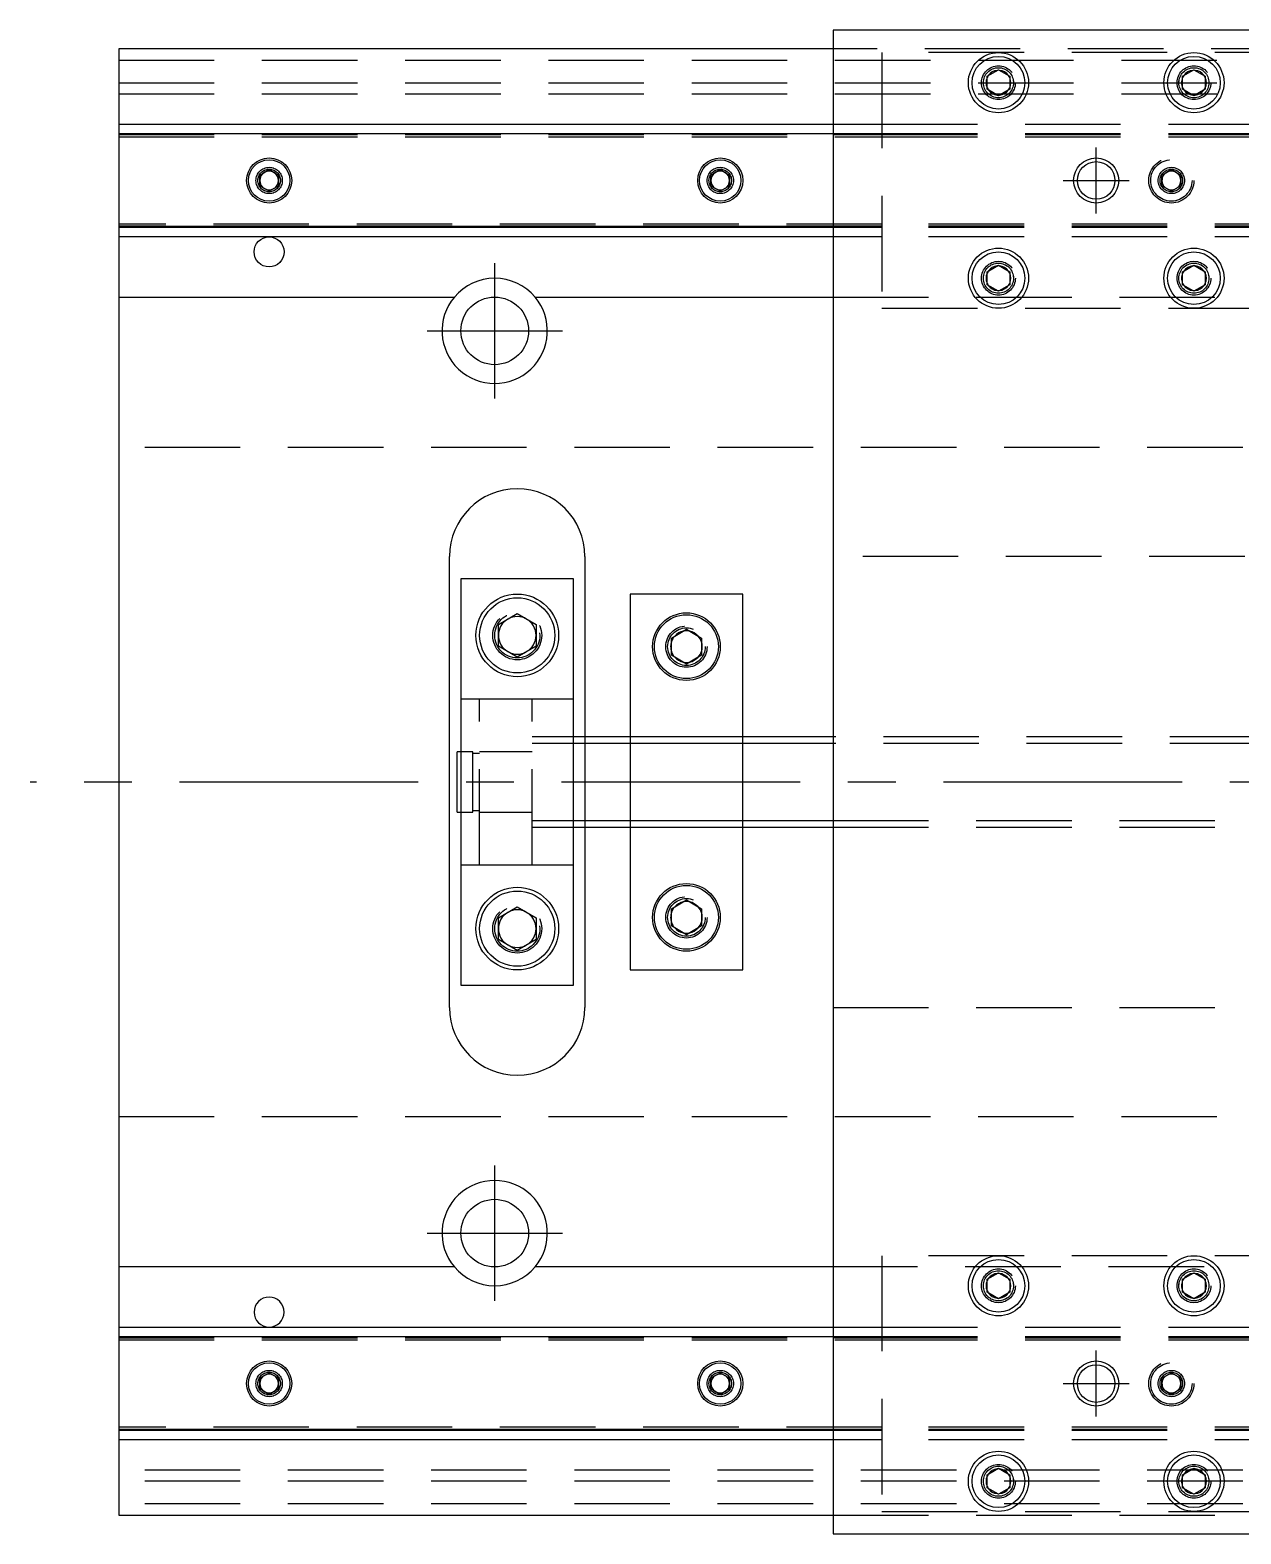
# Model space of a CAD drawing. Extents: x -12 to 520, y -268 to 102.
# Drawn here: x -11.8 to 149.2, y -100 to 100 of the extents above; entities that cross this region are included whole.
import ezdxf

# ---------------------------------------------------------------- set-up
doc = ezdxf.new("R2010")
doc.units = 0
doc.linetypes.add('CENTER', pattern=[50.8, 31.75, -6.35, 6.35, -6.35])
doc.linetypes.add('DASHED', pattern=[19.05, 12.7, -6.35])
doc.layers.get('0').update_dxf_attribs({"linetype": 'CONTINUOUS'})
doc.layers.add('CENTER', color=1, linetype='CENTER')

msp = doc.modelspace()

# ---------------------------------------------------------------- linework, layer by layer
at = {"color": 7, "linetype": 'CONTINUOUS'}
for p, q in [((245, 100), (95, 100)), ((95, 100), (95, -100)), ((95, 97.5), (0, 97.5)), ((0, 97.5), (0, 87.5)), ((115.5, 93.87), (117, 94.73)), ((117, 94.73), (118.5, 93.87)), ((141.5, 93.87), (143, 94.73)), ((143, 94.73), (144.5, 93.87)), ((115.5, 92.13), (115.5, 93.87)), ((117, 91.27), (115.5, 92.13)), ((118.5, 92.13), (117, 91.27)), ((118.5, 93.87), (118.5, 92.13)), ((141.5, 92.13), (141.5, 93.87)), ((143, 91.27), (141.5, 92.13)), ((144.5, 92.13), (143, 91.27)), ((144.5, 93.87), (144.5, 92.13)), ((0, 87.5), (95, 87.5)), ((0, 87.5), (0, 86.25)), ((0, 86.25), (95, 86.25)), ((0, 86.25), (0, 73.75)), ((18.75, 80.72), (20, 81.44)), ((18.75, 79.28), (18.75, 80.72)), ((20, 81.44), (21.25, 80.72)), ((21.25, 80.72), (21.25, 79.28)), ((78.75, 80.72), (80, 81.44)), ((78.75, 79.28), (78.75, 80.72)), ((80, 81.44), (81.25, 80.72)), ((81.25, 80.72), (81.25, 79.28)), ((20, 78.56), (18.75, 79.28)), ((21.25, 79.28), (20, 78.56)), ((80, 78.56), (78.75, 79.28)), ((81.25, 79.28), (80, 78.56)), ((0, 73.75), (0, 72.5)), ((95, 73.75), (0, 73.75)), ((95, 72.5), (0, 72.5)), ((0, 72.5), (0, 64.5)), ((115.5, 67.87), (117, 68.73)), ((117, 68.73), (118.5, 67.87)), ((141.5, 67.87), (143, 68.73)), ((143, 68.73), (144.5, 67.87)), ((115.5, 66.13), (115.5, 67.87)), ((117, 65.27), (115.5, 66.13)), ((118.5, 66.13), (117, 65.27)), ((118.5, 67.87), (118.5, 66.13)), ((141.5, 66.13), (141.5, 67.87)), ((143, 65.27), (141.5, 66.13)), ((144.5, 66.13), (143, 65.27)), ((144.5, 67.87), (144.5, 66.13)), ((0, 64.5), (44.64, 64.5)), ((0, 64.5), (0, -64.5)), ((55.36, 64.5), (95, 64.5)), ((44, -30), (44, 30)), ((62, 30), (62, 6)), ((60.5, 27), (45.5, 27)), ((45.5, 27), (45.5, -27)), ((60.5, -27), (60.5, 27)), ((68, 25), (68, 6)), ((83, 25), (68, 25)), ((83, 6), (83, 25)), ((50.5, 20.94), (53, 22.39)), ((53, 22.39), (55.5, 20.94)), ((50.5, 18.06), (50.5, 20.94)), ((55.5, 20.94), (55.5, 18.06)), ((73.5, 19.15), (75.5, 20.31)), ((75.5, 20.31), (77.5, 19.15)), ((53, 16.61), (50.5, 18.06)), ((55.5, 18.06), (53, 16.61)), ((73.5, 16.85), (73.5, 19.15)), ((77.5, 19.15), (77.5, 16.85)), ((75.5, 15.69), (73.5, 16.85)), ((77.5, 16.85), (75.5, 15.69)), ((45, -4), (45, 4)), ((45.5, 4), (45, 4)), ((95, 6), (60.5, 6)), ((45, -4), (45.5, -4)), ((60.5, -6), (95, -6)), ((62, -6), (62, -30)), ((68, -6), (68, -25)), ((83, -25), (83, -6)), ((73.5, -16.85), (75.5, -15.69)), ((75.5, -15.69), (77.5, -16.85)), ((50.5, -18.06), (53, -16.61)), ((53, -16.61), (55.5, -18.06)), ((73.5, -19.15), (73.5, -16.85)), ((77.5, -16.85), (77.5, -19.15)), ((50.5, -20.94), (50.5, -18.06)), ((55.5, -18.06), (55.5, -20.94)), ((75.5, -20.31), (73.5, -19.15)), ((77.5, -19.15), (75.5, -20.31)), ((53, -22.39), (50.5, -20.94)), ((55.5, -20.94), (53, -22.39)), ((68, -25), (83, -25)), ((45.5, -27), (60.5, -27)), ((44.64, -64.5), (0, -64.5)), ((0, -64.5), (0, -72.5)), ((95, -64.5), (55.36, -64.5)), ((115.5, -66.13), (117, -65.27)), ((117, -65.27), (118.5, -66.13)), ((141.5, -66.13), (143, -65.27)), ((143, -65.27), (144.5, -66.13)), ((115.5, -67.87), (115.5, -66.13)), ((117, -68.73), (115.5, -67.87)), ((118.5, -67.87), (117, -68.73)), ((118.5, -66.13), (118.5, -67.87)), ((141.5, -67.87), (141.5, -66.13)), ((143, -68.73), (141.5, -67.87)), ((144.5, -67.87), (143, -68.73)), ((144.5, -66.13), (144.5, -67.87)), ((0, -72.5), (95, -72.5)), ((0, -72.5), (0, -73.75)), ((0, -73.75), (95, -73.75)), ((0, -73.75), (0, -86.25)), ((18.75, -79.28), (20, -78.56)), ((18.75, -80.72), (18.75, -79.28)), ((20, -78.56), (21.25, -79.28)), ((21.25, -79.28), (21.25, -80.72)), ((78.75, -79.28), (80, -78.56)), ((78.75, -80.72), (78.75, -79.28)), ((80, -78.56), (81.25, -79.28)), ((81.25, -79.28), (81.25, -80.72)), ((20, -81.44), (18.75, -80.72)), ((21.25, -80.72), (20, -81.44)), ((80, -81.44), (78.75, -80.72)), ((81.25, -80.72), (80, -81.44)), ((0, -86.25), (0, -87.5)), ((95, -86.25), (0, -86.25)), ((95, -87.5), (0, -87.5)), ((0, -87.5), (0, -97.5)), ((115.5, -92.13), (117, -91.27)), ((117, -91.27), (118.5, -92.13)), ((141.5, -92.13), (143, -91.27)), ((143, -91.27), (144.5, -92.13)), ((115.5, -93.87), (115.5, -92.13)), ((117, -94.73), (115.5, -93.87)), ((118.5, -93.87), (117, -94.73)), ((118.5, -92.13), (118.5, -93.87)), ((141.5, -93.87), (141.5, -92.13)), ((143, -94.73), (141.5, -93.87)), ((144.5, -93.87), (143, -94.73)), ((144.5, -92.13), (144.5, -93.87)), ((0, -97.5), (95, -97.5)), ((95, -100), (245, -100))]:
    msp.add_line(p, q, dxfattribs=at)
at = {"color": 3, "linetype": 'DASHED'}
for p, q in [((0, 96), (340, 96)), ((158, 97.5), (95, 97.5)), ((158.5, 97), (101.5, 97)), ((101.5, 97), (101.5, 63)), ((0, 93), (340, 93)), ((118.97, 93.33), (119, 93)), ((141, 93), (141.02, 93.3)), ((0, 91.5), (340, 91.5)), ((0, 86.11), (95, 86.11)), ((0, 86.1), (101.5, 86.1)), ((95, 87.5), (101.5, 87.5)), ((95, 86.25), (101.5, 86.25)), ((95, 86.11), (101.5, 86.11)), ((101.5, 87.5), (158.5, 87.5)), ((101.5, 86.25), (158.5, 86.25)), ((101.5, 86.11), (158.5, 86.11)), ((101.5, 86.1), (158.5, 86.1)), ((101.5, 86.1), (158.5, 86.1)), ((0, 85.8), (101.5, 85.8)), ((101.5, 85.8), (158.5, 85.8)), ((101.5, 85.8), (158.5, 85.8)), ((18.5, 80), (18.52, 80.22)), ((78.5, 80), (78.52, 80.22)), ((138.75, 80.72), (140, 81.44)), ((138.75, 79.28), (138.75, 80.72)), ((140, 81.44), (141.25, 80.72)), ((141.25, 80.72), (141.25, 79.28)), ((141.48, 80.26), (141.5, 80)), ((140, 78.56), (138.75, 79.28)), ((141.25, 79.28), (140, 78.56)), ((101.5, 74.2), (0, 74.2)), ((158.5, 74.2), (101.5, 74.2)), ((101.5, 73.9), (0, 73.9)), ((95, 73.89), (0, 73.89)), ((101.5, 73.89), (95, 73.89)), ((101.5, 73.75), (95, 73.75)), ((101.5, 72.5), (95, 72.5)), ((158.5, 73.9), (101.5, 73.9)), ((158.5, 73.89), (101.5, 73.89)), ((158.5, 73.75), (101.5, 73.75)), ((158.5, 72.5), (101.5, 72.5)), ((118.97, 67.33), (119, 67)), ((144.97, 67.33), (145, 67)), ((95, 64.5), (163.39, 64.5)), ((101.5, 63), (158.5, 63)), ((340, 44.5), (0, 44.5)), ((245, 30), (95, 30)), ((55.98, 19.86), (56, 19.5)), ((73, 18), (73.01, 18.25)), ((48, 11), (45.5, 11)), ((48, -11), (48, 11)), ((55, 11), (48, 11)), ((55, -11), (55, 11)), ((60.5, 11), (55, 11)), ((47.1, 4), (45.5, 4)), ((47.1, -4), (47.1, 4)), ((55, 4), (48, 4)), ((60.5, 6), (55, 6)), ((60.5, 5.12), (55, 5.12)), ((62, 6), (62, 5.12)), ((62, 5.12), (62, -5.13)), ((68, 6), (68, -6)), ((83, -6), (83, 6)), ((152.5, 6), (95, 6)), ((152.5, 5.12), (95, 5.12)), ((48, 3.8), (47.1, 3.8)), ((47.1, -3.8), (48, -3.8)), ((45.5, -4), (47.1, -4)), ((48, -4), (55, -4)), ((55, -5.13), (60.5, -5.13)), ((62, -5.13), (62, -6)), ((95, -5.13), (152.5, -5.13)), ((55, -6), (60.5, -6)), ((95, -6), (152.5, -6)), ((45.5, -11), (48, -11)), ((48, -11), (55, -11)), ((55, -11), (60.5, -11)), ((73, -18), (73.01, -17.75)), ((55.98, -19.14), (56, -19.5)), ((95, -30), (245, -30)), ((0, -44.5), (340, -44.5)), ((158.5, -63), (101.5, -63)), ((101.5, -63), (101.5, -97)), ((163.39, -64.5), (95, -64.5)), ((118.97, -66.67), (119, -67)), ((141, -67), (141.02, -66.7)), ((0, -73.89), (95, -73.89)), ((0, -73.9), (101.5, -73.9)), ((95, -72.5), (101.5, -72.5)), ((95, -73.75), (101.5, -73.75)), ((95, -73.89), (101.5, -73.89)), ((101.5, -72.5), (158.5, -72.5)), ((101.5, -73.75), (158.5, -73.75)), ((101.5, -73.89), (158.5, -73.89)), ((101.5, -73.9), (158.5, -73.9)), ((0, -74.2), (101.5, -74.2)), ((101.5, -74.2), (158.5, -74.2)), ((18.5, -80), (18.52, -79.78)), ((78.5, -80), (78.52, -79.78)), ((138.5, -80), (138.52, -79.78)), ((138.75, -79.28), (140, -78.56)), ((138.75, -80.72), (138.75, -79.28)), ((140, -78.56), (141.25, -79.28)), ((141.25, -79.28), (141.25, -80.72)), ((140, -81.44), (138.75, -80.72)), ((141.25, -80.72), (140, -81.44)), ((101.5, -85.8), (0, -85.8)), ((158.5, -85.8), (101.5, -85.8)), ((158.5, -85.8), (101.5, -85.8)), ((101.5, -86.1), (0, -86.1)), ((95, -86.11), (0, -86.11)), ((101.5, -86.11), (95, -86.11)), ((101.5, -86.25), (95, -86.25)), ((101.5, -87.5), (95, -87.5)), ((158.5, -86.1), (101.5, -86.1)), ((158.5, -86.1), (101.5, -86.1)), ((158.5, -86.11), (101.5, -86.11)), ((158.5, -86.25), (101.5, -86.25)), ((158.5, -87.5), (101.5, -87.5)), ((340, -91.5), (0, -91.5)), ((340, -93), (0, -93)), ((118.97, -92.67), (119, -93)), ((144.97, -92.67), (145, -93)), ((340, -96), (0, -96)), ((95, -97.5), (158, -97.5)), ((101.5, -97), (158.5, -97))]:
    msp.add_line(p, q, dxfattribs=at)
at = {"color": 3, "linetype": 'CONTINUOUS'}
for p, q in [((95, 5.12), (60.5, 5.12)), ((60.5, -5.13), (95, -5.13))]:
    msp.add_line(p, q, dxfattribs=at)
at = {"color": 7, "linetype": 'CONTINUOUS'}
for centre, radius in [((117, 93), 4), ((117, 93), 3.5), ((143, 93), 4), ((143, 93), 3.5), ((20, 80), 3), ((20, 80), 2.75), ((80, 80), 3), ((80, 80), 2.75), ((130, 80), 2.5), ((20, 70.5), 2), ((117, 67), 4), ((117, 67), 3.5), ((143, 67), 4), ((143, 67), 3.5), ((50, 60), 4.5), ((53, 19.5), 5.5), ((53, 19.5), 5), ((75.5, 18), 4.5), ((75.5, 18), 4.25), ((75.5, -18), 4.5), ((75.5, -18), 4.25), ((53, -19.5), 5.5), ((53, -19.5), 5), ((50, -60), 4.5), ((117, -67), 4), ((117, -67), 3.5), ((143, -67), 4), ((143, -67), 3.5), ((20, -80), 3), ((20, -80), 2.75), ((80, -80), 3), ((80, -80), 2.75), ((130, -80), 2.5), ((117, -93), 4), ((117, -93), 3.5), ((143, -93), 4), ((143, -93), 3.5)]:
    msp.add_circle(centre, radius, dxfattribs=at)
at = {"color": 3, "linetype": 'DASHED'}
for centre, radius in [((117, 93), 2.25), ((117, 93), 2), ((143, 93), 2.25), ((143, 93), 2), ((140, 80), 3), ((140, 80), 2.75), ((20, 80), 1.75), ((20, 80), 1.5), ((80, 80), 1.75), ((80, 80), 1.5), ((140, 80), 1.75), ((140, 80), 1.5), ((117, 67), 2.25), ((117, 67), 2), ((143, 67), 2.25), ((143, 67), 2), ((53, 19.5), 3.25), ((53, 19.5), 3), ((75.5, 18), 2.75), ((75.5, 18), 2.5), ((75.5, -18), 2.75), ((75.5, -18), 2.5), ((53, -19.5), 3.25), ((53, -19.5), 3), ((117, -67), 2.25), ((117, -67), 2), ((143, -67), 2.25), ((143, -67), 2), ((140, -80), 3), ((140, -80), 2.75), ((20, -80), 1.75), ((20, -80), 1.5), ((80, -80), 1.75), ((80, -80), 1.5), ((140, -80), 1.75), ((140, -80), 1.5), ((117, -93), 2.25), ((117, -93), 2), ((143, -93), 2.25), ((143, -93), 2)]:
    msp.add_circle(centre, radius, dxfattribs=at)
at = {"color": 3, "linetype": 'CONTINUOUS'}
for centre in [(130, 80), (130, -80)]:
    msp.add_circle(centre, 3, dxfattribs=at)
at = {"color": 7, "linetype": 'CONTINUOUS'}
for centre, radius, start, end in [((117, 93), 1.65, 95.38, 144.62), ((117, 93), 1.65, 84.62, 95.38), ((117, 93), 1.65, 35.38, 84.62), ((143, 93), 1.65, 95.38, 144.62), ((143, 93), 1.65, 84.62, 95.38), ((143, 93), 1.65, 35.38, 84.62), ((117, 93), 1.65, 155.38, 180), ((117, 93), 1.65, 180, 204.62), ((117, 93), 1.65, 144.62, 155.38), ((117, 93), 1.65, 204.62, 215.38), ((117, 93), 1.65, 215.38, 264.62), ((117, 93), 1.65, 275.38, 324.62), ((117, 93), 1.65, 24.62, 35.38), ((117, 93), 1.65, 324.62, 335.38), ((117, 93), 1.65, 335.38, 24.62), ((143, 93), 1.65, 155.38, 180), ((143, 93), 1.65, 180, 204.62), ((143, 93), 1.65, 144.62, 155.38), ((143, 93), 1.65, 204.62, 215.38), ((143, 93), 1.65, 215.38, 264.62), ((143, 93), 1.65, 275.38, 324.62), ((143, 93), 1.65, 24.62, 35.38), ((143, 93), 1.65, 324.62, 335.38), ((143, 93), 1.65, 335.38, 24.62), ((117, 93), 1.65, 264.62, 275.38), ((143, 93), 1.65, 264.62, 275.38), ((20, 80), 1.25, 120, 180), ((20, 80), 1.25, 60, 120), ((20, 80), 1.25, 0, 60), ((80, 80), 1.25, 120, 180), ((80, 80), 1.25, 60, 120), ((80, 80), 1.25, 0, 60), ((20, 80), 1.25, 180, 240), ((20, 80), 1.25, 240, 300), ((20, 80), 1.25, 300, 0), ((80, 80), 1.25, 180, 240), ((80, 80), 1.25, 240, 300), ((80, 80), 1.25, 300, 0), ((117, 67), 1.65, 95.38, 144.62), ((117, 67), 1.65, 84.62, 95.38), ((117, 67), 1.65, 35.38, 84.62), ((143, 67), 1.65, 95.38, 144.62), ((143, 67), 1.65, 84.62, 95.38), ((143, 67), 1.65, 35.38, 84.62), ((50, 60), 7, 40.0052, 139.9948), ((117, 67), 1.65, 155.38, 180), ((117, 67), 1.65, 180, 204.62), ((117, 67), 1.65, 144.62, 155.38), ((117, 67), 1.65, 204.62, 215.38), ((117, 67), 1.65, 215.38, 264.62), ((117, 67), 1.65, 275.38, 324.62), ((117, 67), 1.65, 24.62, 35.38), ((117, 67), 1.65, 324.62, 335.38), ((117, 67), 1.65, 335.38, 24.62), ((143, 67), 1.65, 155.38, 180), ((143, 67), 1.65, 180, 204.62), ((143, 67), 1.65, 144.62, 155.38), ((143, 67), 1.65, 204.62, 215.38), ((143, 67), 1.65, 215.38, 264.62), ((143, 67), 1.65, 275.38, 324.62), ((143, 67), 1.65, 24.62, 35.38), ((143, 67), 1.65, 324.62, 335.38), ((143, 67), 1.65, 335.38, 24.62), ((50, 60), 7, 139.9948, 40.0052), ((117, 67), 1.65, 264.62, 275.38), ((143, 67), 1.65, 264.62, 275.38), ((53, 30), 9, 90, 180), ((53, 30), 9, 0, 90), ((53, 19.5), 2.5, 60, 120), ((53, 19.5), 2.5, 120, 180), ((53, 19.5), 2.5, 0, 60), ((75.5, 18), 2.1, 102.2472, 137.7528), ((75.5, 18), 2.1, 77.7528, 102.2472), ((75.5, 18), 2.1, 42.2472, 77.7528), ((53, 19.5), 2.5, 180, 240), ((53, 19.5), 2.5, 300, 0), ((75.5, 18), 2.1, 162.2472, 180), ((75.5, 18), 2.1, 137.7528, 162.2472), ((75.5, 18), 2.1, 17.7528, 42.2472), ((75.5, 18), 2.1, 342.2472, 17.7528), ((53, 19.5), 2.5, 240, 300), ((75.5, 18), 2.1, 180, 197.7528), ((75.5, 18), 2.1, 197.7528, 222.2472), ((75.5, 18), 2.1, 222.2472, 257.7528), ((75.5, 18), 2.1, 282.2472, 317.7528), ((75.5, 18), 2.1, 317.7528, 342.2472), ((75.5, 18), 2.1, 257.7528, 282.2472), ((75.5, -18), 2.1, 102.2472, 137.7528), ((75.5, -18), 2.1, 77.7528, 102.2472), ((75.5, -18), 2.1, 42.2472, 77.7528), ((53, -19.5), 2.5, 120, 180), ((53, -19.5), 2.5, 60, 120), ((53, -19.5), 2.5, 0, 60), ((75.5, -18), 2.1, 162.2472, 180), ((75.5, -18), 2.1, 137.7528, 162.2472), ((75.5, -18), 2.1, 17.7528, 42.2472), ((75.5, -18), 2.1, 342.2472, 17.7528), ((53, -19.5), 2.5, 180, 240), ((53, -19.5), 2.5, 300, 0), ((75.5, -18), 2.1, 180, 197.7528), ((75.5, -18), 2.1, 197.7528, 222.2472), ((75.5, -18), 2.1, 222.2472, 257.7528), ((75.5, -18), 2.1, 282.2472, 317.7528), ((75.5, -18), 2.1, 317.7528, 342.2472), ((53, -19.5), 2.5, 240, 300), ((75.5, -18), 2.1, 257.7528, 282.2472), ((53, -30), 9, 180, 270), ((53, -30), 9, 270, 0), ((50, -60), 7, 319.9948, 220.0052), ((50, -60), 7, 220.0052, 319.9948), ((117, -67), 1.65, 95.38, 144.62), ((117, -67), 1.65, 84.62, 95.38), ((117, -67), 1.65, 35.38, 84.62), ((143, -67), 1.65, 95.38, 144.62), ((143, -67), 1.65, 84.62, 95.38), ((143, -67), 1.65, 35.38, 84.62), ((117, -67), 1.65, 155.38, 180), ((117, -67), 1.65, 180, 204.62), ((117, -67), 1.65, 144.62, 155.38), ((117, -67), 1.65, 204.62, 215.38), ((117, -67), 1.65, 215.38, 264.62), ((117, -67), 1.65, 275.38, 324.62), ((117, -67), 1.65, 24.62, 35.38), ((117, -67), 1.65, 324.62, 335.38), ((117, -67), 1.65, 335.38, 24.62), ((143, -67), 1.65, 155.38, 180), ((143, -67), 1.65, 180, 204.62), ((143, -67), 1.65, 144.62, 155.38), ((143, -67), 1.65, 204.62, 215.38), ((143, -67), 1.65, 215.38, 264.62), ((143, -67), 1.65, 275.38, 324.62), ((143, -67), 1.65, 24.62, 35.38), ((143, -67), 1.65, 324.62, 335.38), ((143, -67), 1.65, 335.38, 24.62), ((20, -70.5), 2, 90, 270), ((20, -70.5), 2, 270, 90), ((117, -67), 1.65, 264.62, 275.38), ((143, -67), 1.65, 264.62, 275.38), ((20, -80), 1.25, 120, 180), ((20, -80), 1.25, 60, 120), ((20, -80), 1.25, 0, 60), ((80, -80), 1.25, 120, 180), ((80, -80), 1.25, 60, 120), ((80, -80), 1.25, 0, 60), ((20, -80), 1.25, 180, 240), ((20, -80), 1.25, 240, 300), ((20, -80), 1.25, 300, 0), ((80, -80), 1.25, 180, 240), ((80, -80), 1.25, 240, 300), ((80, -80), 1.25, 300, 0), ((117, -93), 1.65, 95.38, 144.62), ((117, -93), 1.65, 84.62, 95.38), ((117, -93), 1.65, 35.38, 84.62), ((143, -93), 1.65, 95.38, 144.62), ((143, -93), 1.65, 84.62, 95.38), ((143, -93), 1.65, 35.38, 84.62), ((117, -93), 1.65, 155.38, 180), ((117, -93), 1.65, 180, 204.62), ((117, -93), 1.65, 144.62, 155.38), ((117, -93), 1.65, 204.62, 215.38), ((117, -93), 1.65, 215.38, 264.62), ((117, -93), 1.65, 275.38, 324.62), ((117, -93), 1.65, 24.62, 35.38), ((117, -93), 1.65, 324.62, 335.38), ((117, -93), 1.65, 335.38, 24.62), ((143, -93), 1.65, 155.38, 180), ((143, -93), 1.65, 180, 204.62), ((143, -93), 1.65, 144.62, 155.38), ((143, -93), 1.65, 204.62, 215.38), ((143, -93), 1.65, 215.38, 264.62), ((143, -93), 1.65, 275.38, 324.62), ((143, -93), 1.65, 24.62, 35.38), ((143, -93), 1.65, 324.62, 335.38), ((143, -93), 1.65, 335.38, 24.62), ((117, -93), 1.65, 264.62, 275.38), ((143, -93), 1.65, 264.62, 275.38)]:
    msp.add_arc(centre, radius, start, end, dxfattribs=at)
at = {"color": 3, "linetype": 'DASHED'}
for centre, start, end in [((140, 80), 300, 180), ((140, 80), 180, 240), ((140, 80), 240, 300), ((140, -80), 120, 180), ((140, -80), 180, 60), ((140, -80), 60, 120)]:
    msp.add_arc(centre, 1.25, start, end, dxfattribs=at)
at = {"layer": 'CENTER', "color": 1, "linetype": 'CENTER'}
for p, q in [((130, 75.6), (130, 84.4)), ((125.6, 80), (134.4, 80)), ((50, 51), (50, 69)), ((41, 60), (59, 60)), ((395.44, 0), (-11.8, 0)), ((50, -69), (50, -51)), ((41, -60), (59, -60)), ((130, -84.4), (130, -75.6)), ((125.6, -80), (134.4, -80))]:
    msp.add_line(p, q, dxfattribs=at)

doc.saveas('drawing.dxf')
